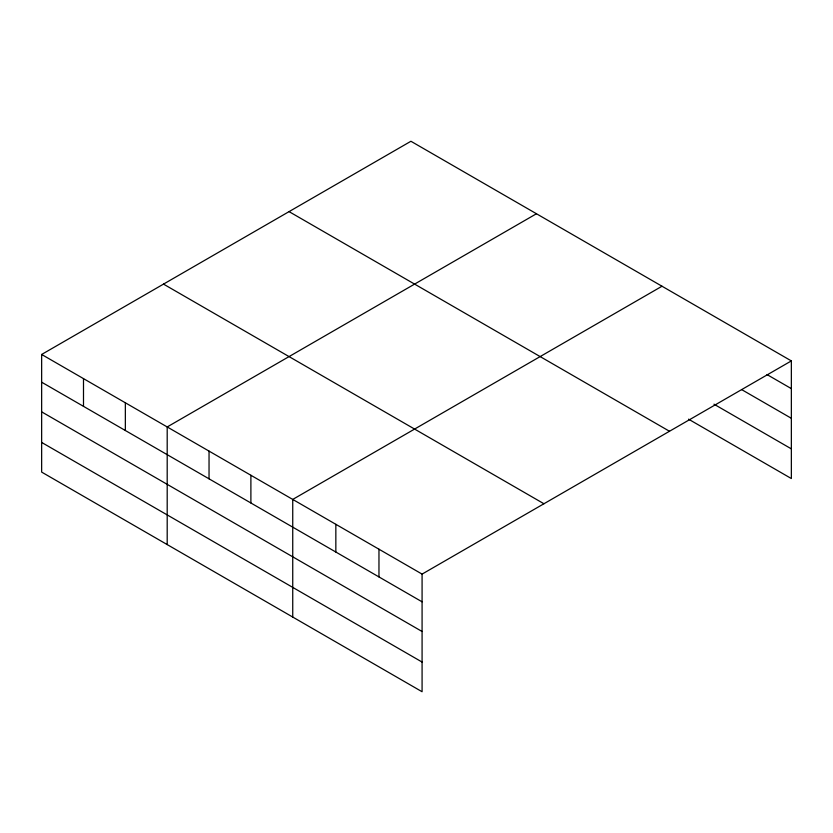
<?xml version="1.0" encoding="UTF-8"?>
<svg xmlns="http://www.w3.org/2000/svg" width="833" height="833" viewBox="0 0 833 833"><rect width="100%" height="100%" fill="white"/><g stroke="black" fill="none" stroke-linecap="round" stroke-linejoin="round"><path stroke-width="1.25" d="M41.65 354.462L422.081 574.104L422.081 691.734L41.65 472.092L41.65 354.462L410.919 141.266L791.35 360.908L791.35 478.538L688.537 419.176M536.462 213.748L167.194 426.944L167.194 544.574M662.006 286.229L292.737 499.425L292.737 617.055M422.081 574.104L791.35 360.908M767.026 374.579L791.35 388.626M741.599 389.573L791.35 418.291M713.964 404.182L791.35 448.862M289.061 211.624L669.493 431.265M163.507 284.115L543.939 503.746M41.65 382.191L422.081 601.822M41.65 411.856L422.081 631.497M41.65 442.427L422.081 662.058M378.963 549.207L378.963 576.936M335.845 524.321L335.845 552.04M250.889 475.268L250.889 502.986M209.041 451.111L209.041 478.829M125.346 402.787L125.346 430.505M83.498 378.63L83.498 406.348"/></g></svg>
